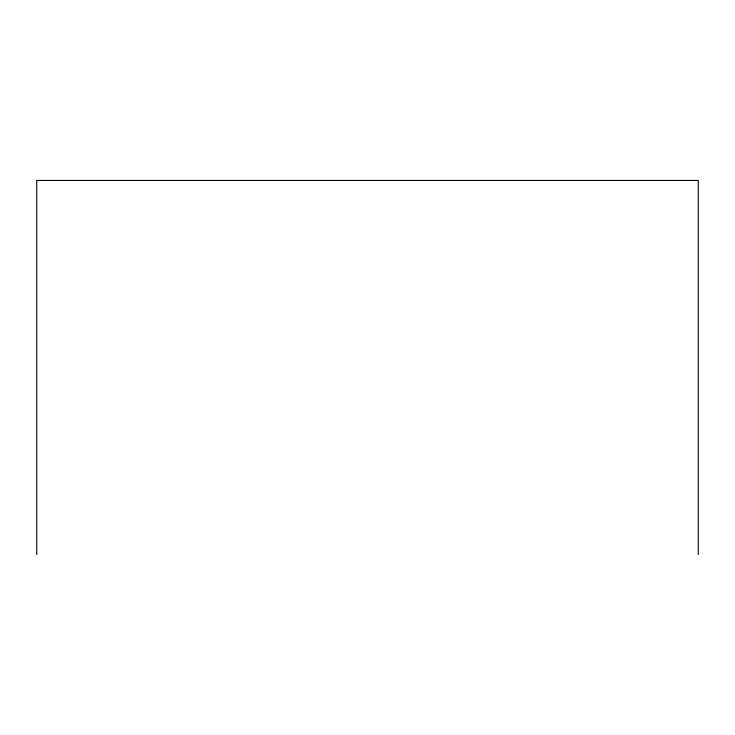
<?xml version="1.0" encoding="UTF-8"?>
<svg xmlns="http://www.w3.org/2000/svg" width="735" height="735" viewBox="0 0 735 735"><rect width="100%" height="100%" fill="white"/><g stroke="black" fill="none" stroke-linecap="round" stroke-linejoin="round"><path stroke-width="1.1" d="M698.25 554.558L698.25 180.442L36.75 180.442L36.75 554.558"/></g></svg>
